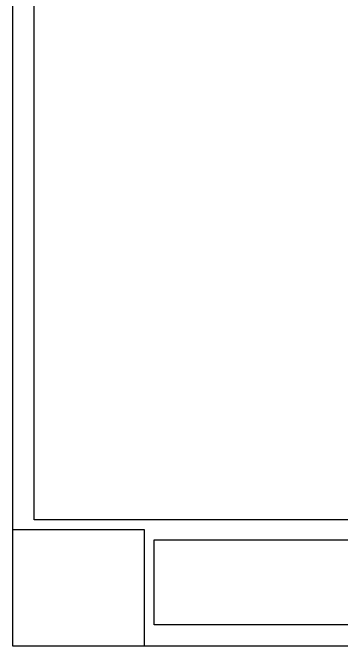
# Model space of a CAD drawing. Header units: millimetres. Extents: x 71819 to 78266, y 23672 to 38445.
# Drawn here: x 72676 to 73665, y 29923 to 31830 of the extents above; entities that cross this region are included whole.
import ezdxf

# ---------------------------------------------------------------- set-up
doc = ezdxf.new("R2010")
doc.units = ezdxf.units.MM

msp = doc.modelspace()

# ---------------------------------------------------------------- linework, layer by layer
msp.add_lwpolyline([(78266.1, 33913.6), (78266.1, 29922.6), (72676.1, 29922.6), (72676.1, 33913.6)], close=True)
for points in [[(72741.1, 30303.6), (72741.1, 33848.6), (78201.1, 33848.6), (78201.1, 30303.6)], [(78201.1, 30303.6), (72741.1, 30303.6)], [(73072.5, 29922.6), (73072.5, 30273.6), (72676.1, 30273.6)], [(73102.5, 30243.6), (77388.6, 30243.6)], [(73102.5, 29987.6), (73102.5, 30243.6)], [(77388.6, 29987.6), (73102.5, 29987.6)], [(77388.6, 29987.6), (73107.8, 29987.6)]]:
    msp.add_lwpolyline(points)

doc.saveas('drawing.dxf')
